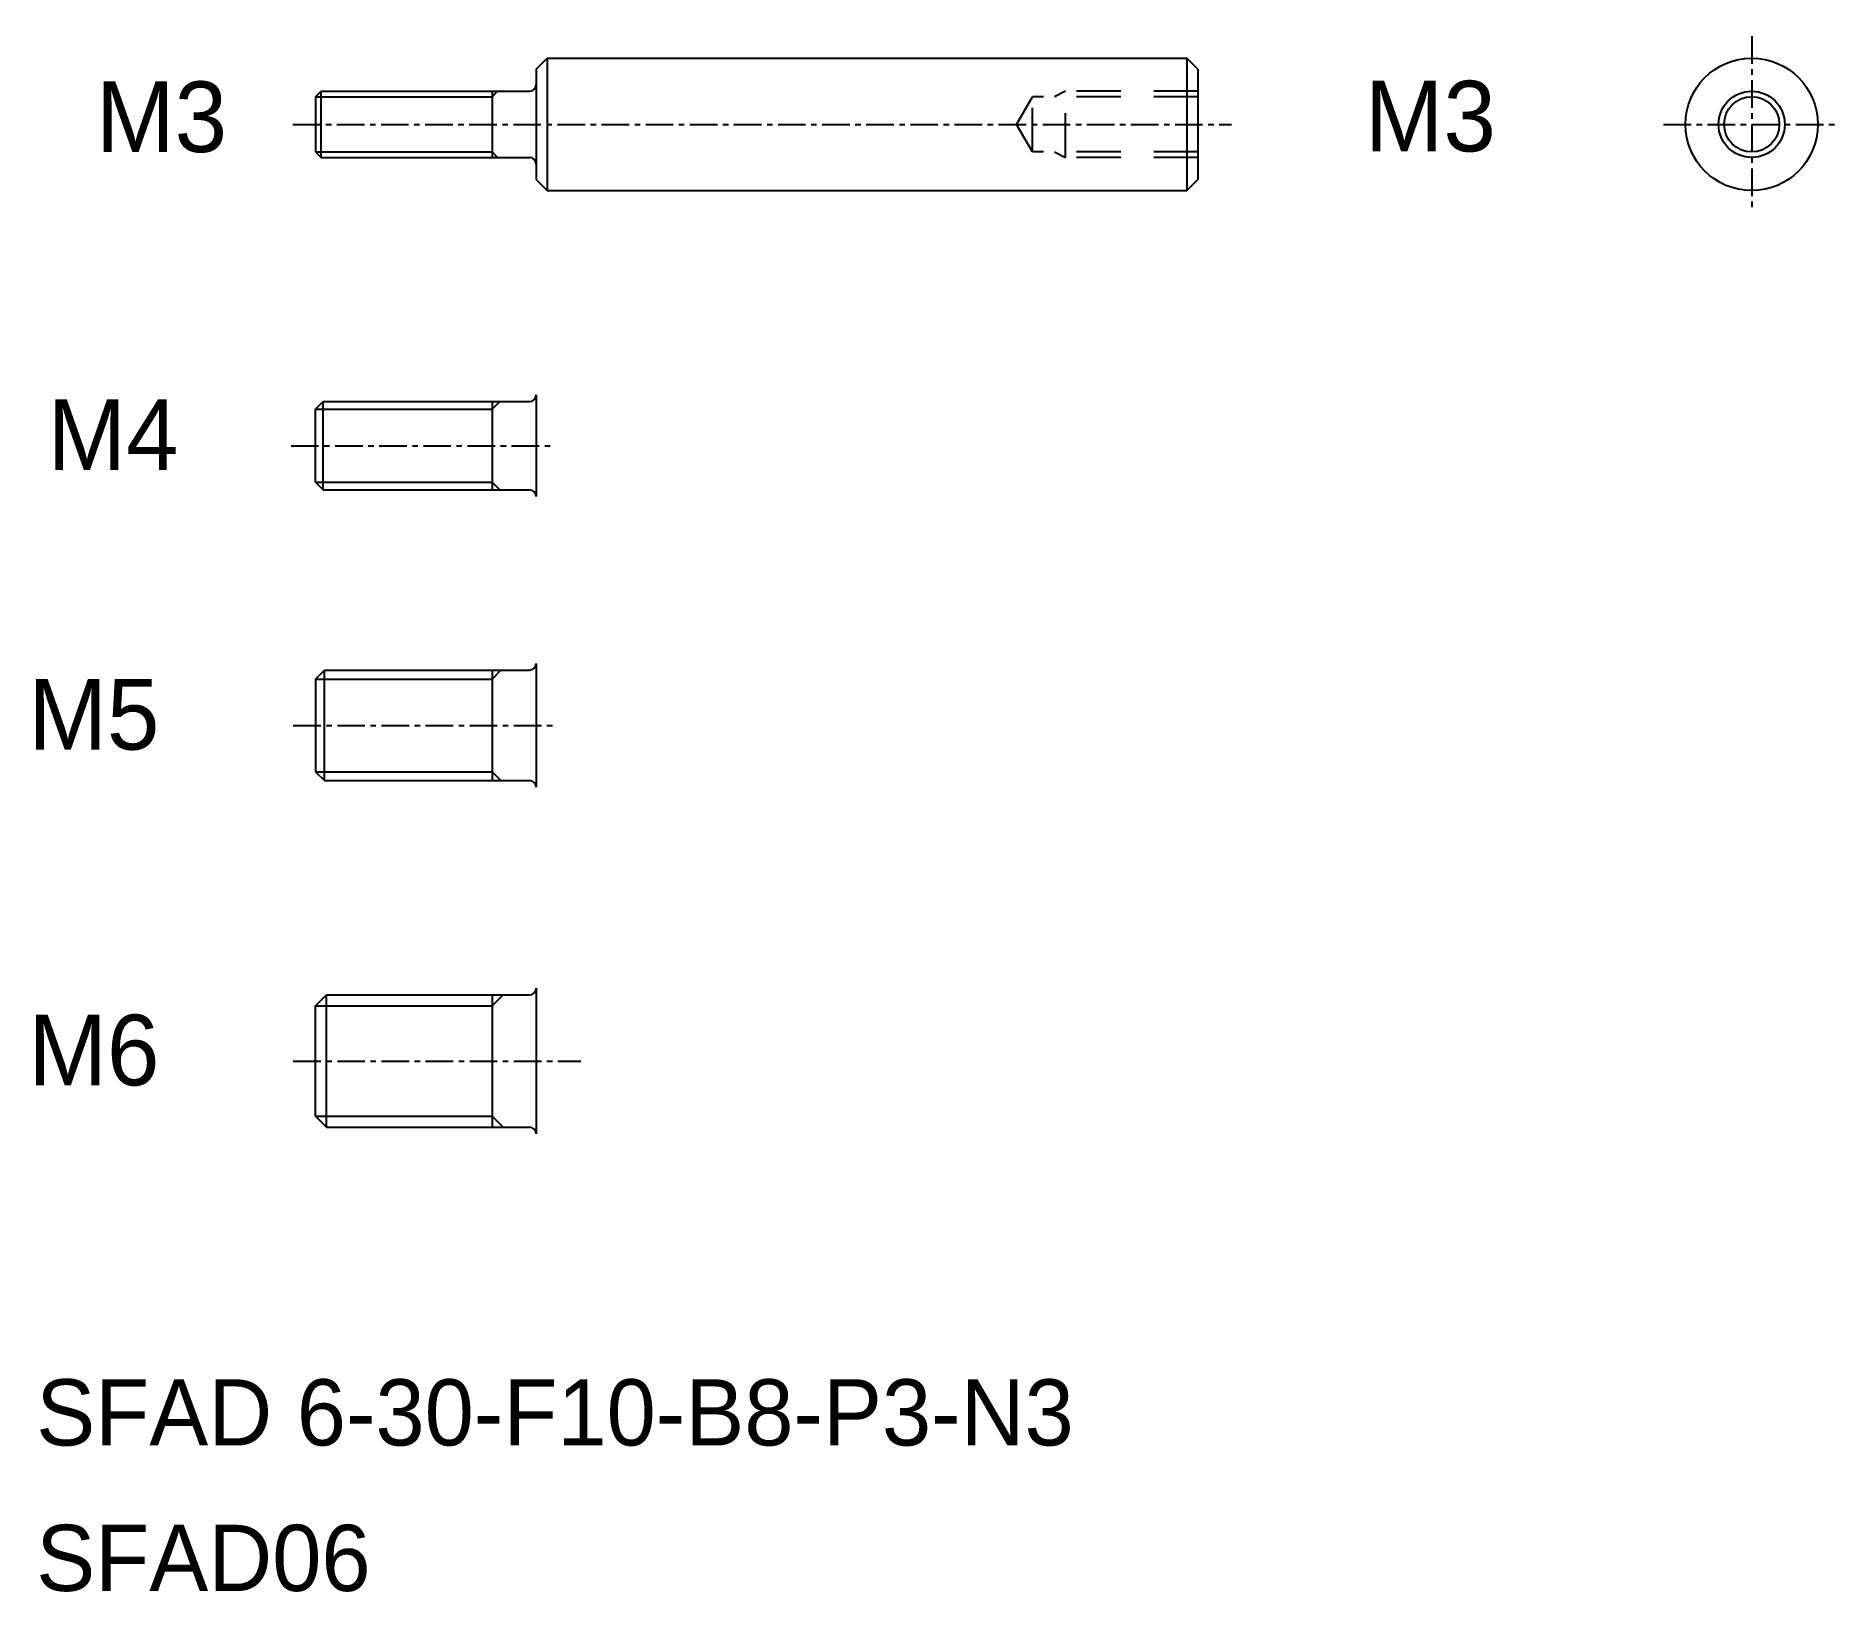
# Model space of a CAD drawing. Extents: x 131.1 to 212.8, y 81.7 to 152.2.
import ezdxf
from ezdxf.enums import TextEntityAlignment as Align

# ---------------------------------------------------------------- set-up
doc = ezdxf.new("R2010")
doc.units = 0
doc.linetypes.add('CENTER', pattern=[2, 1.25, -0.25, 0.25, -0.25])
doc.linetypes.add('DASHED', pattern=[3.5, 2, -1.5])
doc.layers.get('0').update_dxf_attribs({"linetype": 'CONTINUOUS'})
doc.layers.add('CENTER', color=1, linetype='CENTER')

msp = doc.modelspace()

# ---------------------------------------------------------------- linework, layer by layer
at = {"color": 7, "linetype": 'CONTINUOUS'}
for p, q in [((153.724, 150.739), (154.224, 151.239)), ((153.724, 150.739), (153.724, 145.739)), ((154.224, 151.239), (183.224, 151.239)), ((154.224, 151.239), (154.224, 145.239)), ((183.224, 151.239), (183.224, 145.239)), ((183.724, 150.739), (183.224, 151.239)), ((183.724, 150.739), (183.724, 145.739)), ((143.724, 149.488), (143.975, 149.739)), ((143.975, 149.739), (153.424, 149.739)), ((143.975, 146.739), (143.975, 149.739)), ((151.724, 149.739), (151.724, 146.739)), ((143.724, 149.488), (143.724, 146.989)), ((143.724, 146.989), (143.975, 146.739)), ((143.975, 146.739), (153.424, 146.739)), ((153.724, 145.739), (154.224, 145.239)), ((183.224, 145.239), (183.724, 145.739)), ((154.224, 145.239), (183.224, 145.239)), ((153.724, 135.974), (153.724, 131.374)), ((143.724, 135.324), (144.074, 135.674)), ((143.724, 132.024), (143.724, 135.324)), ((144.074, 131.674), (144.074, 135.674)), ((144.074, 135.674), (153.424, 135.674)), ((151.724, 135.674), (151.724, 131.674)), ((143.724, 132.024), (144.074, 131.674)), ((144.074, 131.674), (153.424, 131.674)), ((143.724, 123.101), (144.124, 123.501)), ((144.124, 123.501), (153.424, 123.501)), ((144.124, 118.501), (144.124, 123.501)), ((151.724, 123.501), (151.724, 118.501)), ((153.724, 123.801), (153.724, 118.201)), ((143.724, 123.101), (143.724, 118.901)), ((143.724, 118.901), (144.124, 118.501)), ((144.124, 118.501), (153.424, 118.501)), ((143.724, 108.285), (144.224, 108.785)), ((144.224, 108.785), (153.424, 108.785)), ((144.224, 102.785), (144.224, 108.785)), ((151.724, 108.785), (151.724, 102.785)), ((153.724, 109.085), (153.724, 102.485)), ((143.724, 103.285), (143.724, 108.285)), ((143.724, 103.285), (144.224, 102.785)), ((144.224, 102.785), (153.424, 102.785))]:
    msp.add_line(p, q, dxfattribs=at)
at = {"color": 3, "linetype": 'CONTINUOUS'}
for p, q in [((151.724, 149.488), (151.975, 149.739)), ((143.724, 149.488), (151.724, 149.488)), ((143.724, 146.989), (151.724, 146.989)), ((151.724, 146.989), (151.975, 146.739)), ((143.724, 135.324), (151.724, 135.324)), ((151.724, 135.324), (152.074, 135.674)), ((143.724, 132.024), (151.724, 132.024)), ((151.724, 132.024), (152.074, 131.674)), ((151.724, 123.101), (152.124, 123.501)), ((143.724, 123.101), (151.724, 123.101)), ((143.724, 118.901), (151.724, 118.901)), ((151.724, 118.901), (152.124, 118.501)), ((151.724, 108.285), (152.224, 108.785)), ((143.724, 108.285), (151.724, 108.285)), ((143.724, 103.285), (151.724, 103.285)), ((151.724, 103.285), (152.224, 102.785))]:
    msp.add_line(p, q, dxfattribs=at)
at = {"color": 3, "linetype": 'DASHED'}
for p, q in [((177.725, 149.739), (177.224, 149.489)), ((183.724, 149.739), (177.724, 149.739)), ((177.724, 146.739), (177.724, 149.739)), ((175.503, 148.239), (176.224, 149.489)), ((183.724, 149.489), (176.224, 149.489)), ((176.224, 146.989), (176.224, 149.489)), ((176.224, 146.989), (175.503, 148.239)), ((183.724, 146.989), (176.224, 146.989)), ((177.224, 146.989), (177.724, 146.739)), ((183.724, 146.739), (177.724, 146.739))]:
    msp.add_line(p, q, dxfattribs=at)
for p, q in [((183.724, 149.489), (183.724, 149.489)), ((183.724, 148.239), (183.725, 148.239))]:
    msp.add_line(p, q)
at = {"color": 7, "linetype": 'CONTINUOUS'}
for radius in [3, 1.25]:
    msp.add_circle((208.833, 148.239), radius, dxfattribs=at)
at = {"color": 3, "linetype": 'CONTINUOUS'}
msp.add_circle((208.833, 148.239), 1.5, dxfattribs=at)
at = {"color": 7, "linetype": 'CONTINUOUS'}
for centre, start, end in [((153.424, 150.039), 270, 0), ((153.424, 146.439), 0, 90), ((153.424, 135.974), 270, 0), ((153.424, 131.374), 0, 90), ((153.424, 123.801), 270, 0), ((153.424, 118.201), 0, 90), ((153.424, 109.085), 270, 0), ((153.424, 102.485), 0, 90)]:
    msp.add_arc(centre, 0.3, start, end, dxfattribs=at)
at = {"layer": 'CENTER', "color": 1, "linetype": 'CENTER'}
for p, q in [((208.833, 152.239), (208.833, 144.239)), ((142.691, 148.239), (185.256, 148.239)), ((204.833, 148.239), (212.833, 148.239)), ((142.611, 133.674), (154.592, 133.674)), ((142.711, 121.001), (154.592, 121.001)), ((142.711, 105.785), (155.746, 105.785))]:
    msp.add_line(p, q, dxfattribs=at)

# ---------------------------------------------------------------- texts
at = {"color": 7, "linetype": 'CONTINUOUS'}
for s, height, p in [('M3', 3.2, (133.768, 146.982)), ('M3', 3.2, (191.293, 147.012)), ('SFAD 6-30-F10-B8-P3-N3', 3, (131.057, 88.363)), ('SFAD06', 3, (131.057, 81.769))]:
    msp.add_text(s, height=height, dxfattribs=at).set_placement(p)
for s, p in [('M4', (137.512, 134.176)), ('M5', (136.644, 121.503)), ('M6', (136.644, 106.287))]:
    msp.add_text(s, height=3.2, dxfattribs=at).set_placement(p, align=Align.MIDDLE_RIGHT)

doc.saveas('drawing.dxf')
